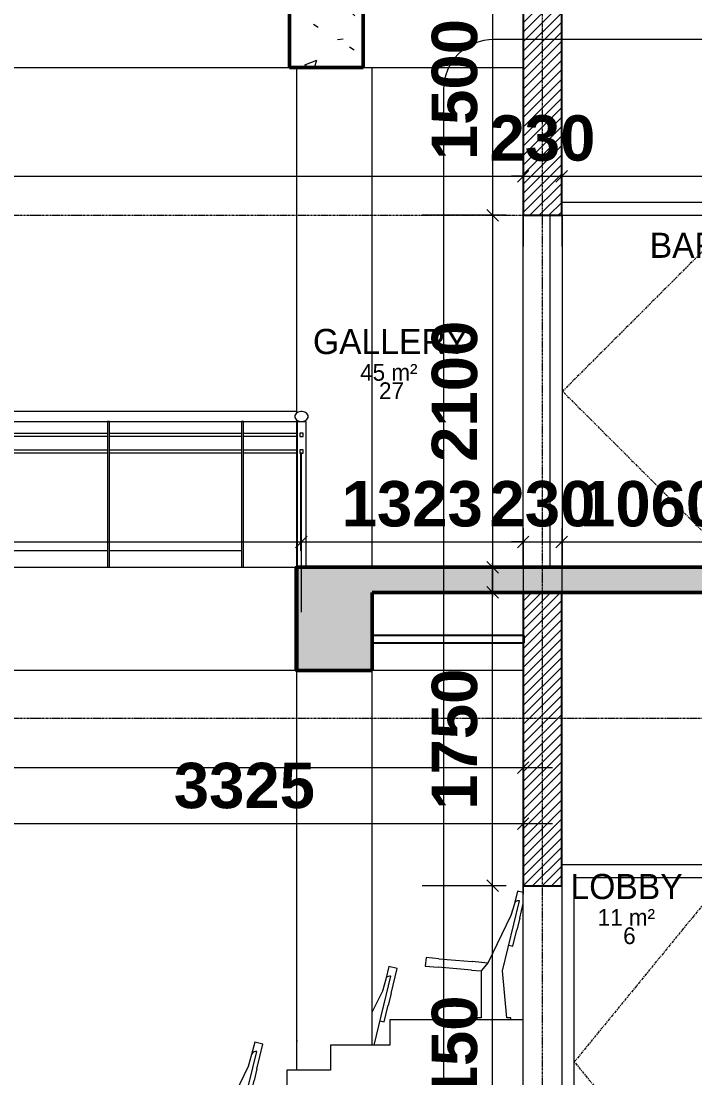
# Model space of a CAD drawing. Header units: inches. Extents: x 22 to 382261, y 22 to 371281.
# Drawn here: x 125217 to 129234, y 140467 to 146771 of the extents above; entities that cross this region are included whole.
import ezdxf

# ---------------------------------------------------------------- set-up
doc = ezdxf.new("R2010")
doc.units = ezdxf.units.IN
doc.header["$MEASUREMENT"] = 0
doc.linetypes.add('Centre', pattern=[31.75, 6.35, -4.7625, 15.875, -4.7625])
doc.linetypes.add('Grid Line 1_2_', pattern=[22.225, 12.7, -3.175, 3.175, -3.175])
for name, color, linetype, lineweight in [('A-ANNO-DIMS', 211, 'Continuous', 9), ('A-ANNO-SYMB', 150, 'Continuous', 9), ('A-AREA-IDEN', 2, 'Continuous', 9), ('A-COLS', 52, 'Continuous', 9), ('A-DETL-GENF', 92, 'Continuous', 9), ('A-DETL-THIN', 151, 'Continuous', 9), ('A-DOOR', 31, 'Continuous', 9), ('A-DOOR-FRAM', 31, 'Continuous', 9), ('A-FLOR-HRAL', 11, 'Continuous', 9), ('A-FLOR-LEVL', 51, 'Continuous', 9), ('A-WALL-PATT', 111, 'Continuous', 9), ('I-FURN', 30, 'Continuous', 9), ('I-WALL', 2, 'Continuous', 9), ('Q-CASE', 31, 'Continuous', 9), ('S-GRID', 1, 'Continuous', 9)]:
    doc.layers.add(name, color=color, linetype=linetype, lineweight=lineweight)
doc.styles.add('Arial_B_2', font='arialbd.ttf', dxfattribs={"height": 270.833333})
doc.styles.add('Century Gothic_1', font='GOTHIC.TTF', dxfattribs={"height": 1})
doc.styles.add('Gill Sans MT', font='GIL_____.TTF', dxfattribs={"height": 262.5})
doc.dimstyles.new('2_2', dxfattribs={"dimscale": 304.8, "dimtxt": 267.818092, "dimasz": 0.227865, "dimexe": 1.377953, "dimexo": 0.0625, "dimgap": 0.287073, "dimtad": 1, "dimdec": 0, "dimzin": 0, "dimdsep": 46, "dimtxsty": 'Arial_B_2', "dimblk1": 'OBLIQUE', "dimblk2": 'OBLIQUE', "dimsah": 1, "dimcen": 0.09, "dimdle": 0.574147, "dimazin": 0, "dimtfac": 1, "dimtdec": 4, "dimtix": 1, "dimtmove": 0, "dimatfit": 3, "dimfxl": 0.574147, "dimfxlon": 1, "dimtvp": 1, "dimtolj": 1, "dimtzin": 0, "dimlwd": 18, "dimlwe": 18, "dimarcsym": 2})
pattern_1 = [(45, (123150.514, 143793.9), (-28.28427, 28.28427), [])]

# ---------------------------------------------------------------- blocks, each defined once
blk = doc.blocks.new('M_Single-Flush - 1050 DOORS 2 gym _ memebers room-944587-Section C-C')
at = {"layer": 'A-DOOR', "linetype": 'Centre'}
for p, q in [((9738.2, 6450), (8688.2, 5400)), ((8688.2, 5400), (9733.2, 4355))]:
    blk.add_line(p, q, dxfattribs=at)
at = {"layer": 'A-DOOR-FRAM'}
for p, q in [((9814.2, 6526), (8683.2, 6526)), ((9814.2, 5361.8), (9814.2, 6526)), ((8612.2, 6450), (8612.2, 4350)), ((8688.2, 4350), (8688.2, 6450)), ((8688.2, 6450), (9738.2, 6450)), ((9738.2, 6450), (9738.2, 5415.2)), ((9814.2, 4350), (9814.2, 5300.7))]:
    blk.add_line(p, q, dxfattribs=at)
blk = doc.blocks.new('Railing - 800mm-V2-Section C-C')
at = {"layer": 'A-FLOR-HRAL'}
blk.add_line((-2813.9, 4450), (-2025.9, 4450), dxfattribs=at)
blk = doc.blocks.new('Railing - 50 x 12mm-V1-Section C-C')
at = {"layer": 'A-FLOR-HRAL'}
for p, q in [((-2813.9, 5220), (-2825.9, 5220)), ((-2825.9, 5220), (-2825.9, 4350)), ((-2813.9, 4350), (-2813.9, 5220))]:
    blk.add_line(p, q, dxfattribs=at)
blk = doc.blocks.new('Railing - 50 x 12mm-V5-Section C-C')
at = {"layer": 'A-FLOR-HRAL'}
for p, q in [((7107.1, 4350), (7107.1, 5220)), ((7107.1, 5220), (7157.1, 5220)), ((7157.1, 5220), (7157.1, 4350))]:
    blk.add_line(p, q, dxfattribs=at)
blk = doc.blocks.new('Railing - 800mm-V6-Section C-C')
at = {"layer": 'A-FLOR-HRAL', "lineweight": 18}
for p, q in [((7130.4, 5030), (7125.4, 5030)), ((7125.4, 5030), (7125.4, 4450)), ((7130.4, 4450), (7130.4, 5030)), ((7125.4, 4450), (7130.4, 4450))]:
    blk.add_line(p, q, dxfattribs=at)
blk = doc.blocks.new('Railing - Railing-537520-Section C-C')
at = {"layer": 'A-FLOR-HRAL'}
for p, q in [((7103.2, 5280), (-3136.8, 5280)), ((-3136.8, 5220), (7103.2, 5220)), ((5186.1, 5150), (5974.1, 5150)), ((5974.1, 5130), (5186.1, 5130)), ((5986.1, 5150), (6774.1, 5150)), ((6774.1, 5130), (5986.1, 5130)), ((6786.1, 5150), (7103.2, 5150)), ((7103.2, 5130), (6786.1, 5130)), ((5186.1, 5050), (5974.1, 5050)), ((5986.1, 5050), (6774.1, 5050)), ((6786.1, 5050), (7103.2, 5050)), ((5974.1, 5030), (5186.1, 5030)), ((6774.1, 5030), (5986.1, 5030)), ((7103.2, 5030), (6786.1, 5030))]:
    blk.add_line(p, q, dxfattribs=at)
at = {"layer": 'A-FLOR-HRAL', "lineweight": 18}
for p, q in [((7142.1, 5150), (7122.1, 5150)), ((7122.1, 5150), (7122.1, 5130)), ((7122.1, 5130), (7142.1, 5130)), ((7142.1, 5130), (7142.1, 5150)), ((7142.1, 5050), (7122.1, 5050)), ((7122.1, 5050), (7122.1, 5030)), ((7142.1, 5030), (7142.1, 5050)), ((7122.1, 5030), (7142.1, 5030))]:
    blk.add_line(p, q, dxfattribs=at)
at = {"layer": 'A-FLOR-HRAL', "lineweight": 18, "flags": 128}
for points in [[(7171.5, 5250), (7170.6, 5256.2), (7168, 5262.2), (7163.8, 5267.6), (7158.2, 5272.3), (7151.5, 5276), (7143.8, 5278.5), (7135.7, 5279.8), (7127.3, 5279.8), (7119.1, 5278.5), (7111.5, 5276), (7104.7, 5272.3), (7099.1, 5267.6), (7094.9, 5262.2), (7092.3, 5256.2), (7091.5, 5250)], [(7091.5, 5250), (7092.3, 5243.8), (7094.9, 5237.8), (7099.1, 5232.4), (7104.7, 5227.7), (7111.5, 5224), (7119.1, 5221.5), (7127.3, 5220.2), (7135.7, 5220.2), (7143.8, 5221.5), (7151.5, 5224), (7158.2, 5227.7), (7163.8, 5232.4), (7168, 5237.8), (7170.6, 5243.8), (7171.5, 5250)]]:
    blk.add_lwpolyline(points, dxfattribs=at)
for name, p in [('Railing - 50 x 12mm-V1-Section C-C', (8800, 0)), ('Railing - 50 x 12mm-V1-Section C-C', (9600, 0)), ('Railing - 50 x 12mm-V5-Section C-C', (0, 0)), ('Railing - 800mm-V6-Section C-C', (0, 0)), ('Railing - 800mm-V2-Section C-C', (8000, 0)), ('Railing - 800mm-V2-Section C-C', (8800, 0))]:
    blk.add_blockref(name, p)
blk = doc.blocks.new('Top Rail Type - Top Rail_Internal_-537676-Section C-C')
at = {"layer": 'A-FLOR-HRAL'}
for p, q in [((7103.2, 5280), (-3136.8, 5280)), ((-3136.8, 5220), (7103.2, 5220))]:
    blk.add_line(p, q, dxfattribs=at)
at = {"layer": 'A-FLOR-HRAL', "flags": 128}
for points in [[(7171.5, 5250), (7170.6, 5256.2), (7168, 5262.2), (7163.8, 5267.6), (7158.2, 5272.3), (7151.5, 5276), (7143.8, 5278.5), (7135.7, 5279.8), (7127.3, 5279.8), (7119.1, 5278.5), (7111.5, 5276), (7104.7, 5272.3), (7099.1, 5267.6), (7094.9, 5262.2), (7092.3, 5256.2), (7091.5, 5250)], [(7091.5, 5250), (7092.3, 5243.8), (7094.9, 5237.8), (7099.1, 5232.4), (7104.7, 5227.7), (7111.5, 5224), (7119.1, 5221.5), (7127.3, 5220.2), (7135.7, 5220.2), (7143.8, 5221.5), (7151.5, 5224), (7158.2, 5227.7), (7163.8, 5232.4), (7168, 5237.8), (7170.6, 5243.8), (7171.5, 5250)]]:
    blk.add_lwpolyline(points, dxfattribs=at)
blk = doc.blocks.new('Casework 17 - Casework 7-641497-Section C-C')
at = {"layer": 'Q-CASE'}
h = blk.add_hatch(dxfattribs=at)
h.set_pattern_fill('FP_3', color=256, style=0, pattern_type=2)
h.set_pattern_definition([(0, (3393.14, 4631.1), (812.8, 203.2), [33.53, -576.07, 33.53, -576.07, -3251.2]), (0, (3393.14, 4631.1), (812.8, 203.2), [-1219.2, 33.528, -1185.672, 33.528, -576.072, -1422.4]), (0, (3393.14, 4631.1), (812.8, 203.2), [-3048, 33.53, -372.87, 33.53, -982.47]), (120, (3697.94, 4732.7), (-582.376, 602.305), [33.53, -576.07, 33.53, -3827.27]), (120, (3697.94, 4732.7), (-582.376, 602.305), [-643.13, -576.07, 33.53, -1185.67, -2032]), (120, (3697.94, 4732.7), (-582.376, 602.305), [-2438.4, 33.53, -576.07, 33.53, -1388.87]), (120, (3697.94, 4732.7), (-582.376, 602.305), [-3081.53, -372.87, 33.53, -982.47]), (240, (3799.54, 5139.1), (-230.424, -805.505), [33.53, -576.07, 33.53, -3827.27]), (240, (3799.54, 5139.1), (-230.424, -805.505), [-643.13, -576.07, 33.53, -1185.67, -2032]), (240, (3799.54, 5139.1), (-230.424, -805.505), [-2438.4, 33.53, -576.07, 33.53, -1388.87]), (240, (3799.54, 5139.1), (-230.424, -805.505), [-3081.53, -372.87, 33.53, -982.47])])
h.paths.add_polyline_path([(7103.2, 3734.5), (7103.2, 4200), (7092.7, 4200), (7092.7, 3734.5)])
at = {"layer": 'Q-CASE', "lineweight": 25}
for p, q in [((7103.2, 4200), (7092.7, 4200)), ((7092.7, 4200), (7092.7, 3734.5)), ((7092.7, 3734.5), (7103.2, 3734.5))]:
    blk.add_line(p, q, dxfattribs=at)
at = {"layer": 'Q-CASE'}
blk.add_line((8453.2, 3734.5), (7553.2, 3734.5), dxfattribs=at)
blk = doc.blocks.new('Casework 10 - Casework 10-654344-Section C-C')
at = {"layer": 'Q-CASE'}
for p, q in [((8453.2, 1650), (7658.2, 1650)), ((7658.2, 1650), (7658.2, 1500)), ((7658.2, 1500), (7304.2, 1500)), ((7304.2, 1500), (7304.2, 1350)), ((7304.2, 1350), (7044.2, 1350)), ((7044.2, 1350), (7044.2, 1200))]:
    blk.add_line(p, q, dxfattribs=at)
blk = doc.blocks.new('Chair - Auditorium_0001 - Copy - Chair - Auditorium_0001 - Copy-940343-Section C-C')
at = {"layer": 'I-FURN'}
for p, q in [((6852.1, 1517.9), (6834.1, 1443.9)), ((6901.5, 1505.9), (6852.1, 1517.9)), ((6764.6, 1050), (6864.3, 1461.2)), ((6864.3, 1461.2), (6858, 1461.2)), ((6865.5, 1357.9), (6901.5, 1505.9)), ((6833.6, 1442.8), (6813.5, 1372.3)), ((6813.5, 1372.3), (6678.3, 1092.9)), ((6865.5, 1357.9), (6848.6, 1288.2)), ((6824.6, 1189.5), (6848.6, 1288.2)), ((6799.9, 1195.5), (6824.6, 1189.5)), ((6307.1, 1121.8), (6302.6, 1071.2)), ((6383, 1115.2), (6307.1, 1121.8)), ((6383, 1115.2), (6582.4, 1097.8)), ((6676.3, 1089.5), (6582.4, 1097.8)), ((6678.3, 1092.9), (6642.3, 1050)), ((6302.6, 1071.2), (6378.5, 1064.6)), ((6545.4, 1050), (6378.5, 1064.6))]:
    blk.add_line(p, q, dxfattribs=at)
blk.add_arc((6858, 1435.8), 25.4, 90, 164.0546, dxfattribs=at)
blk = doc.blocks.new('Chair - Auditorium_0001 - Copy - Chair - Auditorium_0001 - Copy-V9-Section C-C')
at = {"layer": 'I-FURN'}
for p, q in [((7652.1, 1967.9), (7634.1, 1893.9)), ((7701.5, 1955.9), (7652.1, 1967.9)), ((7665.5, 1807.9), (7701.5, 1955.9)), ((7564.6, 1500), (7664.3, 1911.2)), ((7633.6, 1892.8), (7613.5, 1822.3)), ((7664.3, 1911.2), (7658, 1911.2)), ((7613.5, 1822.3), (7553.2, 1697.7)), ((7665.5, 1807.9), (7648.6, 1738.2)), ((7624.6, 1639.5), (7648.6, 1738.2)), ((7599.9, 1645.5), (7624.6, 1639.5)), ((7103.2, 1527.6), (7102.6, 1521.2))]:
    blk.add_line(p, q, dxfattribs=at)
blk.add_arc((7658, 1885.8), 25.4, 90, 164.0546, dxfattribs=at)
blk = doc.blocks.new('Chair - Auditorium_0001 - Copy - Chair - Auditorium_0001 - Copy-V10-Section C-C')
at = {"layer": 'I-FURN'}
for p, q in [((8419.1, 2417.9), (8401.1, 2343.9)), ((8453.2, 2409.7), (8419.1, 2417.9)), ((8329.7, 1942.1), (8431.3, 2361.2)), ((8400.6, 2342.8), (8380.5, 2272.3)), ((8431.3, 2361.2), (8425, 2361.2)), ((8432.5, 2257.9), (8453.4, 2343.7)), ((8380.5, 2272.3), (8245.3, 1992.9)), ((8432.5, 2257.9), (8415.6, 2188.2)), ((8391.6, 2089.5), (8415.6, 2188.2)), ((8366.9, 2095.5), (8391.6, 2089.5)), ((7874, 2021.8), (7869.6, 1971.2)), ((7950, 2015.2), (7874, 2021.8)), ((7869.6, 1971.2), (7945.5, 1964.6)), ((8145, 1947.1), (7945.5, 1964.6)), ((7950, 2015.2), (8149.4, 1997.8)), ((8243.3, 1989.5), (8149.4, 1997.8)), ((8245.3, 1992.9), (8202.7, 1942.1)), ((8145, 1947.1), (8203.2, 1942.1)), ((8202.7, 1942.1), (8202.7, 1662.7)), ((8355.1, 1662.7), (8329.7, 1942.1)), ((8202.7, 1662.7), (8177.3, 1662.7)), ((8177.3, 1662.7), (8177.3, 1650)), ((8380.5, 1662.7), (8355.1, 1662.7)), ((8380.5, 1650), (8380.5, 1662.7))]:
    blk.add_line(p, q, dxfattribs=at)
blk.add_arc((8425, 2335.8), 25.4, 90, 164.0546, dxfattribs=at)
blk = doc.blocks.new('Casework 14 - Casework 14-663155-Section C-C')
at = {"layer": 'Q-CASE', "lineweight": 25}
for p, q in [((7102.7, 3943.6), (7102.7, 3900)), ((8458.2, 3943.6), (7553.2, 3943.6)), ((8458.2, 3900), (8458.2, 3943.6)), ((7553.2, 3900), (8458.2, 3900))]:
    blk.add_line(p, q, dxfattribs=at)
blk = doc.blocks.new('Casework 20 - Casework 20-674433-Section C-C')
at = {"layer": 'Q-CASE'}
for p, q in [((5103.7, 4350), (7092.7, 4350)), ((7092.7, 3734.5), (5103.7, 3734.5))]:
    blk.add_line(p, q, dxfattribs=at)
at = {"layer": 'Q-CASE', "lineweight": 25}
for p, q in [((7103.2, 4350), (7092.7, 4350)), ((7092.7, 4350), (7092.7, 3734.5)), ((7092.7, 3734.5), (7103.2, 3734.5))]:
    blk.add_line(p, q, dxfattribs=at)
blk = doc.blocks.new('Casework 21 - Casework 7-674706-Section C-C')
at = {"layer": 'Q-CASE'}
h = blk.add_hatch(dxfattribs=at)
h.set_pattern_fill('FP_2', color=256, style=0, pattern_type=2)
h.set_pattern_definition([(50, (3393.14, 4631.1), (728.737, -63.756), [76.2, -838.2]), (355, (3393.14, 4631.1), (-140.97, 764.23), [60.96, -670.56]), (100.451, (3453.9, 4625.8), (587.77, 700.47), [64.76, -712.36]), (46.184, (3393.1, 4834.3), (1084.32, -168.17), [114.3, -1257.3]), (96.636, (3483.5, 4820.3), (949.6, 989.7), [97.14, -1068.54]), (351.184, (3393.1, 4834.3), (949.62, 989.7), [91.44, -1005.84]), (21, (3494.74, 4783.5), (606.46, -409.06), [76.2, -838.2]), (326, (3494.74, 4783.5), (247.21, 736.75), [60.96, -670.56]), (71.451, (3545.3, 4749.4), (853.67, 327.69), [64.76, -712.36]), (37.5, (3393.14, 4631.1), (12.355, 338.22), [33.528, -628.904, 33.528, -647.192, -673.1]), (37.5, (3393.14, 4631.1), (12.355, 338.22), [-1343.15, 33.53, -639.57]), (7.5, (3393.14, 4631.1), (267.28, 400.722), [33.528, -354.584, 33.528, -613.664, -256.54]), (7.5, (3393.14, 4631.1), (267.28, 400.722), [-1035.304, 33.53, -223.01]), (327.5, (3166.57, 4631.1), (542.363, -22.915), [33.528, -220.472, 33.528, -758.952, -1051.56]), (327.5, (3166.57, 4631.1), (542.363, -22.915), [-1046.48, 33.53, -1018.03]), (317.5, (3064.97, 4631.1), (592.517, 101.707), [33.53, -296.67, 33.53, -492.76, -746.76]), (317.5, (3064.97, 4631.1), (592.517, 101.707), [-856.49, 33.53, -713.23])])
h.paths.add_polyline_path([(7060.7, 7332.4), (7498.2, 7332.4), (7498.2, 7941.7), (7060.7, 7941.7), (7060.7, 7780.9)])
at = {"layer": 'Q-CASE', "lineweight": 50}
for p, q in [((7498.2, 7941.7), (7060.7, 7941.7)), ((7060.7, 7941.7), (7060.7, 7332.4)), ((7498.2, 7332.4), (7498.2, 7941.7)), ((7060.7, 7332.4), (7498.2, 7332.4))]:
    blk.add_line(p, q, dxfattribs=at)
blk = doc.blocks.new('M_Single-Flush - 900 by 2101 DO3 LOBBY-944279-Section C-C')
at = {"layer": 'A-DOOR', "linetype": 'Centre'}
for p, q in [((9658.2, 2500), (8758.2, 1400)), ((8758.2, 1400), (9658.2, 300))]:
    blk.add_line(p, q, dxfattribs=at)
at = {"layer": 'A-DOOR-FRAM'}
for p, q in [((9708.2, 2576), (8683.2, 2576)), ((8758.2, 300), (8758.2, 2500)), ((8758.2, 2500), (9658.2, 2500)), ((9658.2, 2500), (9658.2, 300))]:
    blk.add_line(p, q, dxfattribs=at)
blk = doc.blocks.new('_Oblique')
at = {"color": 0, "linetype": 'ByBlock', "lineweight": -2}
blk.add_line((-0.5, -0.5), (0.5, 0.5), dxfattribs=at)
blk = doc.blocks.new('*D5172')
at = {"layer": 'A-ANNO-DIMS', "color": 0, "lineweight": 18, "transparency": 16777216}
for p, q in [((115165.6, 145926.9), (115165.6, 145425.9)), ((128210.6, 145926.9), (128210.6, 145425.9)), ((114990.6, 145845.9), (128385.6, 145845.9))]:
    blk.add_line(p, q, dxfattribs=at)
at = {"layer": 'Defpoints', "color": 0, "transparency": 16777216}
for p in [(115165.6, 145945.9), (128210.6, 145945.9), (128210.6, 145845.9)]:
    blk.add_point(p, dxfattribs=at)
at = {"layer": 'A-ANNO-DIMS', "color": 0, "lineweight": 18, "transparency": 16777216, "xscale": 69.45312499999999, "yscale": 69.45312499999999, "zscale": 69.45312499999999, "rotation": 180}
blk.add_blockref('_Oblique', (115165.6, 145845.9), dxfattribs=at)
at = {"layer": 'A-ANNO-DIMS', "color": 0, "lineweight": 18, "transparency": 16777216, "xscale": 69.45312499999999, "yscale": 69.45312499999999, "zscale": 69.45312499999999}
blk.add_blockref('_Oblique', (128210.6, 145845.9), dxfattribs=at)
at = {"layer": 'A-ANNO-DIMS', "color": 0, "lineweight": 18, "transparency": 16777216, "insert": (121688.1, 146071.7), "char_height": 270.83, "width": 699.606, "attachment_point": 5, "style": 'Arial_B_2'}
blk.add_mtext('\\A1;13045', dxfattribs=at)
blk = doc.blocks.new('*D5173')
at = {"layer": 'A-ANNO-DIMS', "color": 0, "lineweight": 18, "transparency": 16777216}
for p, q in [((128210.6, 145926.9), (128210.6, 145425.9)), ((128440.6, 145926.9), (128440.6, 145425.9)), ((128210.6, 145845.9), (128141.1, 145845.9)), ((128210.6, 145845.9), (128440.6, 145845.9)), ((128440.6, 145845.9), (128510, 145845.9))]:
    blk.add_line(p, q, dxfattribs=at)
at = {"layer": 'Defpoints', "color": 0, "transparency": 16777216}
for p in [(128210.6, 145945.9), (128440.6, 145945.9), (128440.6, 145845.9)]:
    blk.add_point(p, dxfattribs=at)
at = {"layer": 'A-ANNO-DIMS', "color": 0, "lineweight": 18, "transparency": 16777216, "xscale": 69.45312499999999, "yscale": 69.45312499999999, "zscale": 69.45312499999999}
blk.add_blockref('_Oblique', (128210.6, 145845.9), dxfattribs=at)
at = {"layer": 'A-ANNO-DIMS', "color": 0, "lineweight": 18, "transparency": 16777216, "xscale": 69.45312499999999, "yscale": 69.45312499999999, "zscale": 69.45312499999999, "rotation": 180}
blk.add_blockref('_Oblique', (128440.6, 145845.9), dxfattribs=at)
at = {"layer": 'A-ANNO-DIMS', "color": 0, "lineweight": 18, "transparency": 16777216, "insert": (128325.6, 146071.7), "char_height": 270.83, "width": 419.764, "attachment_point": 5, "style": 'Arial_B_2'}
blk.add_mtext('\\A1;230', dxfattribs=at)
blk = doc.blocks.new('*D5174')
at = {"layer": 'A-ANNO-DIMS', "color": 0, "lineweight": 18, "transparency": 16777216}
for p, q in [((128440.6, 145926.9), (128440.6, 145425.9)), ((131765.6, 145926.9), (131765.6, 145425.9)), ((128265.6, 145845.9), (131940.6, 145845.9))]:
    blk.add_line(p, q, dxfattribs=at)
at = {"layer": 'Defpoints', "color": 0, "transparency": 16777216}
for p in [(128440.6, 145945.9), (131765.6, 145945.9), (131765.6, 145845.9)]:
    blk.add_point(p, dxfattribs=at)
at = {"layer": 'A-ANNO-DIMS', "color": 0, "lineweight": 18, "transparency": 16777216, "xscale": 69.45312499999999, "yscale": 69.45312499999999, "zscale": 69.45312499999999, "rotation": 180}
blk.add_blockref('_Oblique', (128440.6, 145845.9), dxfattribs=at)
at = {"layer": 'A-ANNO-DIMS', "color": 0, "lineweight": 18, "transparency": 16777216, "xscale": 69.45312499999999, "yscale": 69.45312499999999, "zscale": 69.45312499999999}
blk.add_blockref('_Oblique', (131765.6, 145845.9), dxfattribs=at)
at = {"layer": 'A-ANNO-DIMS', "color": 0, "lineweight": 18, "transparency": 16777216, "insert": (130103.1, 146071.7), "char_height": 270.83, "width": 559.685, "attachment_point": 5, "style": 'Arial_B_2'}
blk.add_mtext('\\A1;3325', dxfattribs=at)
blk = doc.blocks.new('*D5177')
at = {"layer": 'A-ANNO-DIMS', "color": 0, "lineweight": 18, "transparency": 16777216}
for p, q in [((115165.6, 142398.9), (115165.6, 141897.9)), ((128210.6, 142398.9), (128210.6, 141897.9)), ((114990.6, 142317.9), (128385.6, 142317.9))]:
    blk.add_line(p, q, dxfattribs=at)
at = {"layer": 'Defpoints', "color": 0, "transparency": 16777216}
for p in [(115165.6, 142417.9), (128210.6, 142417.9), (128210.6, 142317.9)]:
    blk.add_point(p, dxfattribs=at)
at = {"layer": 'A-ANNO-DIMS', "color": 0, "lineweight": 18, "transparency": 16777216, "xscale": 69.45312499999999, "yscale": 69.45312499999999, "zscale": 69.45312499999999, "rotation": 180}
blk.add_blockref('_Oblique', (115165.6, 142317.9), dxfattribs=at)
at = {"layer": 'A-ANNO-DIMS', "color": 0, "lineweight": 18, "transparency": 16777216, "xscale": 69.45312499999999, "yscale": 69.45312499999999, "zscale": 69.45312499999999}
blk.add_blockref('_Oblique', (128210.6, 142317.9), dxfattribs=at)
at = {"layer": 'A-ANNO-DIMS', "color": 0, "lineweight": 18, "transparency": 16777216, "insert": (121688.1, 142543.7), "char_height": 270.83, "width": 699.606, "attachment_point": 5, "style": 'Arial_B_2'}
blk.add_mtext('\\A1;13045', dxfattribs=at)
blk = doc.blocks.new('*D5187')
at = {"layer": 'A-ANNO-DIMS', "color": 0, "lineweight": 18, "transparency": 16777216}
for p, q in [((128028.5, 139287.8), (128028.5, 141787.8)), ((128109.5, 141612.8), (127608.5, 141612.8)), ((127947.6, 139462.8), (128448.5, 139462.8))]:
    blk.add_line(p, q, dxfattribs=at)
at = {"layer": 'Defpoints', "color": 0, "transparency": 16777216}
for p in [(128028.5, 141612.8), (128128.5, 141612.8), (127928.5, 139462.8)]:
    blk.add_point(p, dxfattribs=at)
at = {"layer": 'A-ANNO-DIMS', "color": 0, "lineweight": 18, "transparency": 16777216, "xscale": 69.45312499999999, "yscale": 69.45312499999999, "zscale": 69.45312499999999}
for p, rotation in [((128028.5, 141612.8), 90), ((128028.5, 139462.8), 270)]:
    blk.add_blockref('_Oblique', p, dxfattribs=dict(at, rotation=rotation))
at = {"layer": 'A-ANNO-DIMS', "color": 0, "lineweight": 18, "transparency": 16777216, "insert": (127802.7, 140537.8), "char_height": 270.83, "width": 559.685, "attachment_point": 5, "rotation": 90, "style": 'Arial_B_2'}
blk.add_mtext('\\A1;2150', dxfattribs=at)
blk = doc.blocks.new('*D5188')
at = {"layer": 'A-ANNO-DIMS', "color": 0, "lineweight": 18, "transparency": 16777216}
for p, q in [((128028.5, 141437.8), (128028.5, 143537.8)), ((127947.6, 143362.8), (128448.5, 143362.8)), ((128109.5, 141612.8), (127608.5, 141612.8))]:
    blk.add_line(p, q, dxfattribs=at)
at = {"layer": 'Defpoints', "color": 0, "transparency": 16777216}
for p in [(127928.5, 143362.8), (128028.5, 143362.8), (128128.5, 141612.8)]:
    blk.add_point(p, dxfattribs=at)
at = {"layer": 'A-ANNO-DIMS', "color": 0, "lineweight": 18, "transparency": 16777216, "xscale": 69.45312499999999, "yscale": 69.45312499999999, "zscale": 69.45312499999999}
for p, rotation in [((128028.5, 143362.8), 90), ((128028.5, 141612.8), 270)]:
    blk.add_blockref('_Oblique', p, dxfattribs=dict(at, rotation=rotation))
at = {"layer": 'A-ANNO-DIMS', "color": 0, "lineweight": 18, "transparency": 16777216, "insert": (127802.7, 142487.8), "char_height": 270.83, "width": 559.685, "attachment_point": 5, "rotation": 90, "style": 'Arial_B_2'}
blk.add_mtext('\\A1;1750', dxfattribs=at)
blk = doc.blocks.new('*D5191')
at = {"layer": 'A-ANNO-DIMS', "color": 0, "lineweight": 18, "transparency": 16777216}
for p, q in [((124885.6, 142064.6), (124885.6, 141563.7)), ((128210.6, 142064.6), (128210.6, 141563.7)), ((124710.6, 141983.7), (128385.6, 141983.7))]:
    blk.add_line(p, q, dxfattribs=at)
at = {"layer": 'Defpoints', "color": 0, "transparency": 16777216}
for p in [(124885.6, 142083.7), (128210.6, 142083.7), (128210.6, 141983.7)]:
    blk.add_point(p, dxfattribs=at)
at = {"layer": 'A-ANNO-DIMS', "color": 0, "lineweight": 18, "transparency": 16777216, "xscale": 69.45312499999999, "yscale": 69.45312499999999, "zscale": 69.45312499999999, "rotation": 180}
blk.add_blockref('_Oblique', (124885.6, 141983.7), dxfattribs=at)
at = {"layer": 'A-ANNO-DIMS', "color": 0, "lineweight": 18, "transparency": 16777216, "xscale": 69.45312499999999, "yscale": 69.45312499999999, "zscale": 69.45312499999999}
blk.add_blockref('_Oblique', (128210.6, 141983.7), dxfattribs=at)
at = {"layer": 'A-ANNO-DIMS', "color": 0, "lineweight": 18, "transparency": 16777216, "insert": (126548.1, 142209.5), "char_height": 270.83, "width": 559.685, "attachment_point": 5, "style": 'Arial_B_2'}
blk.add_mtext('\\A1;3325', dxfattribs=at)
blk = doc.blocks.new('*D5193')
at = {"layer": 'A-ANNO-DIMS', "color": 0, "lineweight": 18, "transparency": 16777216}
for p, q in [((116587.3, 143745.3), (116587.3, 143244.4)), ((126887.7, 143745.3), (126887.7, 143244.4)), ((116412.3, 143664.4), (127062.7, 143664.4))]:
    blk.add_line(p, q, dxfattribs=at)
at = {"layer": 'Defpoints', "color": 0, "transparency": 16777216}
for p in [(116587.3, 143764.4), (126887.7, 143764.4), (126887.7, 143664.4)]:
    blk.add_point(p, dxfattribs=at)
at = {"layer": 'A-ANNO-DIMS', "color": 0, "lineweight": 18, "transparency": 16777216, "xscale": 69.45312499999999, "yscale": 69.45312499999999, "zscale": 69.45312499999999, "rotation": 180}
blk.add_blockref('_Oblique', (116587.3, 143664.4), dxfattribs=at)
at = {"layer": 'A-ANNO-DIMS', "color": 0, "lineweight": 18, "transparency": 16777216, "xscale": 69.45312499999999, "yscale": 69.45312499999999, "zscale": 69.45312499999999}
blk.add_blockref('_Oblique', (126887.7, 143664.4), dxfattribs=at)
at = {"layer": 'A-ANNO-DIMS', "color": 0, "lineweight": 18, "transparency": 16777216, "insert": (121737.5, 143890.1), "char_height": 270.83, "width": 699.606, "attachment_point": 5, "style": 'Arial_B_2'}
blk.add_mtext('\\A1;10300', dxfattribs=at)
blk = doc.blocks.new('*D5194')
at = {"layer": 'A-ANNO-DIMS', "color": 0, "lineweight": 18, "transparency": 16777216}
for p, q in [((126887.7, 143745.3), (126887.7, 143244.4)), ((128210.6, 143745.3), (128210.6, 143244.4)), ((126712.7, 143664.4), (128385.6, 143664.4))]:
    blk.add_line(p, q, dxfattribs=at)
at = {"layer": 'Defpoints', "color": 0, "transparency": 16777216}
for p in [(126887.7, 143764.4), (128210.6, 143764.4), (128210.6, 143664.4)]:
    blk.add_point(p, dxfattribs=at)
at = {"layer": 'A-ANNO-DIMS', "color": 0, "lineweight": 18, "transparency": 16777216, "xscale": 69.45312499999999, "yscale": 69.45312499999999, "zscale": 69.45312499999999, "rotation": 180}
blk.add_blockref('_Oblique', (126887.7, 143664.4), dxfattribs=at)
at = {"layer": 'A-ANNO-DIMS', "color": 0, "lineweight": 18, "transparency": 16777216, "xscale": 69.45312499999999, "yscale": 69.45312499999999, "zscale": 69.45312499999999}
blk.add_blockref('_Oblique', (128210.6, 143664.4), dxfattribs=at)
at = {"layer": 'A-ANNO-DIMS', "color": 0, "lineweight": 18, "transparency": 16777216, "insert": (127549.1, 143890.1), "char_height": 270.83, "width": 559.685, "attachment_point": 5, "style": 'Arial_B_2'}
blk.add_mtext('\\A1;1323', dxfattribs=at)
blk = doc.blocks.new('*D5195')
at = {"layer": 'A-ANNO-DIMS', "color": 0, "lineweight": 18, "transparency": 16777216}
for p, q in [((128210.6, 143745.3), (128210.6, 143244.4)), ((128440.6, 143745.3), (128440.6, 143244.4)), ((128210.6, 143664.4), (128141.1, 143664.4)), ((128210.6, 143664.4), (128440.6, 143664.4)), ((128440.6, 143664.4), (128510, 143664.4))]:
    blk.add_line(p, q, dxfattribs=at)
at = {"layer": 'Defpoints', "color": 0, "transparency": 16777216}
for p in [(128210.6, 143764.4), (128440.6, 143764.4), (128440.6, 143664.4)]:
    blk.add_point(p, dxfattribs=at)
at = {"layer": 'A-ANNO-DIMS', "color": 0, "lineweight": 18, "transparency": 16777216, "xscale": 69.45312499999999, "yscale": 69.45312499999999, "zscale": 69.45312499999999}
blk.add_blockref('_Oblique', (128210.6, 143664.4), dxfattribs=at)
at = {"layer": 'A-ANNO-DIMS', "color": 0, "lineweight": 18, "transparency": 16777216, "xscale": 69.45312499999999, "yscale": 69.45312499999999, "zscale": 69.45312499999999, "rotation": 180}
blk.add_blockref('_Oblique', (128440.6, 143664.4), dxfattribs=at)
at = {"layer": 'A-ANNO-DIMS', "color": 0, "lineweight": 18, "transparency": 16777216, "insert": (128325.6, 143890.1), "char_height": 270.83, "width": 419.764, "attachment_point": 5, "style": 'Arial_B_2'}
blk.add_mtext('\\A1;230', dxfattribs=at)
blk = doc.blocks.new('*D5196')
at = {"layer": 'A-ANNO-DIMS', "color": 0, "lineweight": 18, "transparency": 16777216}
for p, q in [((128028.5, 147287.8), (128028.5, 145437.8)), ((128109.5, 147112.8), (127608.5, 147112.8)), ((128109.5, 145612.8), (127608.5, 145612.8))]:
    blk.add_line(p, q, dxfattribs=at)
at = {"layer": 'Defpoints', "color": 0, "transparency": 16777216}
for p in [(128128.5, 147112.8), (128028.5, 145612.8), (128128.5, 145612.8)]:
    blk.add_point(p, dxfattribs=at)
at = {"layer": 'A-ANNO-DIMS', "color": 0, "lineweight": 18, "transparency": 16777216, "xscale": 69.45312499999999, "yscale": 69.45312499999999, "zscale": 69.45312499999999}
for p, rotation in [((128028.5, 147112.8), 90), ((128028.5, 145612.8), 270)]:
    blk.add_blockref('_Oblique', p, dxfattribs=dict(at, rotation=rotation))
at = {"layer": 'A-ANNO-DIMS', "color": 0, "lineweight": 18, "transparency": 16777216, "insert": (127802.7, 146362.8), "char_height": 270.83, "width": 559.685, "attachment_point": 5, "rotation": 90, "style": 'Arial_B_2'}
blk.add_mtext('\\A1;1500', dxfattribs=at)
blk = doc.blocks.new('*D5197')
at = {"layer": 'A-ANNO-DIMS', "color": 0, "lineweight": 18, "transparency": 16777216}
for p, q in [((128028.5, 145787.8), (128028.5, 143337.8)), ((128109.5, 145612.8), (127608.5, 145612.8)), ((128109.5, 143512.8), (127608.5, 143512.8))]:
    blk.add_line(p, q, dxfattribs=at)
at = {"layer": 'Defpoints', "color": 0, "transparency": 16777216}
for p in [(128128.5, 145612.8), (128028.5, 143512.8), (128128.5, 143512.8)]:
    blk.add_point(p, dxfattribs=at)
at = {"layer": 'A-ANNO-DIMS', "color": 0, "lineweight": 18, "transparency": 16777216, "xscale": 69.45312499999999, "yscale": 69.45312499999999, "zscale": 69.45312499999999}
for p, rotation in [((128028.5, 145612.8), 90), ((128028.5, 143512.8), 270)]:
    blk.add_blockref('_Oblique', p, dxfattribs=dict(at, rotation=rotation))
at = {"layer": 'A-ANNO-DIMS', "color": 0, "lineweight": 18, "transparency": 16777216, "insert": (127802.7, 144562.8), "char_height": 270.83, "width": 559.685, "attachment_point": 5, "rotation": 90, "style": 'Arial_B_2'}
blk.add_mtext('\\A1;2100', dxfattribs=at)
blk = doc.blocks.new('*D5201')
at = {"layer": 'A-ANNO-DIMS', "color": 0, "lineweight": 18, "transparency": 16777216}
for p, q in [((128440.6, 143745.3), (128440.6, 143244.4)), ((129500.6, 143745.3), (129500.6, 143244.4)), ((128265.6, 143664.4), (129675.6, 143664.4))]:
    blk.add_line(p, q, dxfattribs=at)
at = {"layer": 'Defpoints', "color": 0, "transparency": 16777216}
for p in [(128440.6, 143764.4), (129500.6, 143764.4), (129500.6, 143664.4)]:
    blk.add_point(p, dxfattribs=at)
at = {"layer": 'A-ANNO-DIMS', "color": 0, "lineweight": 18, "transparency": 16777216, "xscale": 69.45312499999999, "yscale": 69.45312499999999, "zscale": 69.45312499999999, "rotation": 180}
blk.add_blockref('_Oblique', (128440.6, 143664.4), dxfattribs=at)
at = {"layer": 'A-ANNO-DIMS', "color": 0, "lineweight": 18, "transparency": 16777216, "xscale": 69.45312499999999, "yscale": 69.45312499999999, "zscale": 69.45312499999999}
blk.add_blockref('_Oblique', (129500.6, 143664.4), dxfattribs=at)
at = {"layer": 'A-ANNO-DIMS', "color": 0, "lineweight": 18, "transparency": 16777216, "insert": (128970.6, 143890.1), "char_height": 270.83, "width": 559.685, "attachment_point": 5, "style": 'Arial_B_2'}
blk.add_mtext('\\A1;1060', dxfattribs=at)

msp = doc.modelspace()

# ---------------------------------------------------------------- hatches: boundary and pattern name
at = {"layer": 'A-DETL-GENF'}
h = msp.add_hatch(dxfattribs=at)
h.set_pattern_fill('FP_5', style=0, pattern_type=2)
h.set_pattern_definition([(50, (123150.51, 143793.9), (182.1847, -15.939), [19.05, -209.55]), (355, (123150.51, 143793.9), (-35.2424, 191.0566), [15.24, -167.64]), (100.451, (123165.7, 143792.57), (146.9425, 175.1167), [16.19, -178.09]), (46.184, (123150.51, 143844.7), (271.079, -42.0433), [28.575, -314.325]), (96.636, (123173.1, 143841.2), (237.4025, 247.427), [24.285, -267.135]), (351.184, (123150.51, 143844.7), (237.405, 247.425), [22.86, -251.46]), (21, (123175.91, 143832), (151.6149, -102.2655), [19.05, -209.55]), (326, (123175.91, 143832), (61.8024, 184.1877), [15.24, -167.64]), (71.451, (123188.55, 143823.48), (213.417, 81.9214), [16.19, -178.09]), (37.5, (123150.514, 143793.9), (3.08832, 84.55508), [8.382, -157.226, 8.382, -161.798, -168.275]), (37.5, (123150.514, 143793.9), (3.08832, 84.55508), [-335.788, 8.382, -159.893]), (7.5, (123150.51, 143793.9), (66.8194, 100.18075), [8.382, -88.646, 8.382, -153.416, -64.135]), (7.5, (123150.51, 143793.9), (66.8194, 100.18075), [-258.826, 8.382, -55.753]), (327.5, (123093.87, 143793.9), (135.5905, -5.7289), [8.382, -55.118, 8.382, -189.738, -262.89]), (327.5, (123093.87, 143793.9), (135.5905, -5.7289), [-261.62, 8.382, -254.508]), (317.5, (123068.47, 143793.9), (148.1289, 25.4268), [8.382, -74.168, 8.382, -123.19, -186.69]), (317.5, (123068.47, 143793.9), (148.1289, 25.4268), [-214.122, 8.382, -178.308])])
h.paths.add_polyline_path([(114935.6, 139312.8), (131995.6, 139312.8), (131995.6, 139462.8), (114935.6, 139462.8), (114935.6, 139313.5)])
h.paths.add_polyline_path([(127294, 142897.4), (127310.6, 142897.4), (127310.6, 143362.8), (129490.6, 143362.8), (129490.6, 143512.8), (126860.6, 143512.8), (126860.6, 142897.4), (127128.3, 142897.4)])
h.paths.add_polyline_path([(116355.2, 142897.4), (116610.6, 142897.4), (116610.6, 143512.8), (114935.6, 143512.8), (114935.6, 143362.8), (116160.6, 143362.8), (116160.6, 142897.4), (116189.5, 142897.4)])
at = {"layer": 'A-WALL-PATT'}
h = msp.add_hatch(dxfattribs=at)
h.set_pattern_fill('FP_1', color=256, style=0, pattern_type=2)
h.set_pattern_definition(pattern_1)
h.paths.add_polyline_path([(128210.6, 145612.8), (128440.6, 145612.8), (128440.6, 147112.8), (128210.6, 147112.8), (128210.6, 146943.7)])
h = msp.add_hatch(dxfattribs=at)
h.set_pattern_fill('FP_1', color=256, style=0, pattern_type=2)
h.set_pattern_definition(pattern_1)
h.paths.add_polyline_path([(128288.5, 141612.8), (128440.6, 141612.8), (128440.6, 143362.8), (128210.6, 143362.8), (128210.6, 141612.8)])

# ---------------------------------------------------------------- linework, layer by layer
at = {"layer": 'A-ANNO-SYMB'}
for p, q in [((132856.7, 146661.6), (128035.6, 146661.6)), ((127735.6, 146361.6), (127735.6, 137331.6))]:
    msp.add_line(p, q, dxfattribs=at)
msp.add_arc((128035.6, 146361.6), 300, 90, 180, dxfattribs=at)
at = {"layer": 'A-COLS'}
for p, q in [((126860.6, 144433.8), (126860.6, 146495.2)), ((127310.6, 143512.8), (127310.6, 146495.2)), ((126860.6, 143512.8), (126860.6, 144391.8)), ((126860.6, 140512.8), (126860.6, 142897.4)), ((127310.6, 140662.8), (127310.6, 142897.4))]:
    msp.add_line(p, q, dxfattribs=at)
at = {"layer": 'A-DETL-THIN', "lineweight": 50}
for p, q in [((126860.6, 143512.8), (126860.6, 142897.4)), ((129490.6, 143512.8), (126860.6, 143512.8)), ((127310.6, 142897.4), (127310.6, 143362.8)), ((127310.6, 143362.8), (129490.6, 143362.8)), ((126860.6, 142897.4), (127310.6, 142897.4))]:
    msp.add_line(p, q, dxfattribs=at)
at = {"layer": 'A-FLOR-LEVL', "linetype": 'Grid Line 1_2_'}
for p, q in [((109984.2, 145612.8), (136316.8, 145612.8)), ((109984.2, 143512.8), (136316.8, 143512.8)), ((109984.2, 142612.8), (136316.8, 142612.8))]:
    msp.add_line(p, q, dxfattribs=at)
at = {"layer": 'I-WALL', "lineweight": 25}
for p, q in [((128210.6, 147112.8), (128210.6, 145612.8)), ((128440.6, 145612.8), (128440.6, 147112.8)), ((128210.6, 145612.8), (128440.6, 145612.8)), ((128210.6, 143362.8), (128210.6, 141612.8)), ((128440.6, 141612.8), (128440.6, 143362.8)), ((128210.6, 141612.8), (128440.6, 141612.8))]:
    msp.add_line(p, q, dxfattribs=at)
at = {"layer": 'I-WALL'}
for p, q in [((121903.1, 146495.2), (126818.1, 146495.2)), ((127255.6, 146495.2), (128210.6, 146495.2)), ((128210.6, 143512.8), (128210.6, 145612.8)), ((128210.6, 139462.8), (128210.6, 141612.8)), ((128440.6, 141612.8), (128440.6, 139462.8))]:
    msp.add_line(p, q, dxfattribs=at)
at = {"layer": 'S-GRID', "linetype": 'Grid Line 1_2_'}
msp.add_line((128325.6, 138712.8), (128325.6, 151138.6), dxfattribs=at)

# ---------------------------------------------------------------- block references
at = {"layer": 'A-DOOR', "linetype": 'Centre'}
for name in ['M_Single-Flush - 1050 DOORS 2 gym _ memebers room-944587-Section C-C', 'M_Single-Flush - 900 by 2101 DO3 LOBBY-944279-Section C-C']:
    msp.add_blockref(name, (119757.4, 139162.8), dxfattribs=at)
at = {"layer": 'A-FLOR-HRAL'}
for name in ['Railing - Railing-537520-Section C-C', 'Top Rail Type - Top Rail_Internal_-537676-Section C-C']:
    msp.add_blockref(name, (119757.4, 139162.8), dxfattribs=at)
at = {"layer": 'I-FURN'}
for name in ['Chair - Auditorium_0001 - Copy - Chair - Auditorium_0001 - Copy-V10-Section C-C', 'Chair - Auditorium_0001 - Copy - Chair - Auditorium_0001 - Copy-V9-Section C-C', 'Chair - Auditorium_0001 - Copy - Chair - Auditorium_0001 - Copy-940343-Section C-C']:
    msp.add_blockref(name, (119757.4, 139162.8), dxfattribs=at)
at = {"layer": 'Q-CASE'}
for name in ['Casework 21 - Casework 7-674706-Section C-C', 'Casework 20 - Casework 20-674433-Section C-C', 'Casework 17 - Casework 7-641497-Section C-C', 'Casework 14 - Casework 14-663155-Section C-C', 'Casework 10 - Casework 10-654344-Section C-C']:
    msp.add_blockref(name, (119757.4, 139162.8), dxfattribs=at)

# ---------------------------------------------------------------- texts
at = {"layer": 'A-AREA-IDEN', "attachment_point": 1}
for s, insert, char_height, width, style in [('BAR/ MEMBERS ROOM', (128965.3, 145508.8), 150, 2781.856, 'Gill Sans MT'), ('GALLERY', (126957.1, 144934.9), 150, 1146.413, 'Gill Sans MT'), ('45 m²', (127238.6, 144725.7), 100, 464.979, 'Century Gothic_1'), ('27', (127351.1, 144616.3), 100, 192.405, 'Century Gothic_1'), ('LOBBY', (128492.9, 141683.6), 150, 857.806, 'Gill Sans MT'), ('11 m²', (128654.9, 141474.5), 100, 464.979, 'Century Gothic_1'), ('6', (128806.9, 141365.1), 100, 96.202, 'Century Gothic_1')]:
    msp.add_mtext(s, dxfattribs=dict(at, insert=insert, char_height=char_height, width=width, style=style))

# ---------------------------------------------------------------- dimensions: what is measured, and where the dimension line sits
at = {"layer": 'A-ANNO-DIMS', "lineweight": 18}
for base, p1, p2, override, picture, middle in [((128028.5, 145612.8), (128128.5, 147112.8), (128128.5, 145612.8), {"dimpost": '<>', "dimfxl": 1500}, '*D5196', (127802.7, 146362.8)), ((128028.5, 143512.8), (128128.5, 145612.8), (128128.5, 143512.8), {"dimpost": '<>', "dimfxl": 2100}, '*D5197', (127802.7, 144562.8)), ((128028.5, 143362.8), (128128.5, 141612.8), (127928.5, 143362.8), {"dimpost": '<>', "dimfxl": 1761.391495}, '*D5188', (127802.7, 142487.8)), ((128028.5, 141612.8), (127928.5, 139462.8), (128128.5, 141612.8), {"dimpost": '<>', "dimfxl": 2159.282288}, '*D5187', (127802.7, 140537.8))]:
    dim = msp.add_linear_dim(base=base, p1=p1, p2=p2, angle=90, dimstyle='2_2', override=override, dxfattribs=at)
    dim.commit()
    dim.dimension.update_dxf_attribs({"geometry": picture, "text_midpoint": middle})
for base, p1, p2, override, picture, middle in [((128210.6, 145845.9), (115165.6, 145945.9), (128210.6, 145945.9), {"dimpost": '<>', "dimfxl": 13045}, '*D5172', (121688.1, 146071.7)), ((128440.6, 145845.9), (128210.6, 145945.9), (128440.6, 145945.9), {"dimpost": '<>', "dimfxl": 230}, '*D5173', (128325.6, 146071.7)), ((131765.6, 145845.9), (128440.6, 145945.9), (131765.6, 145945.9), {"dimpost": '<>', "dimfxl": 3325}, '*D5174', (130103.1, 146071.7)), ((126887.7, 143664.4), (116587.3, 143764.4), (126887.7, 143764.4), {"dimpost": '<>', "dimfxl": 10300.441145}, '*D5193', (121737.5, 143890.1)), ((128210.6, 143664.4), (126887.7, 143764.4), (128210.6, 143764.4), {"dimpost": '<>', "dimfxl": 1322.834045}, '*D5194', (127549.1, 143890.1)), ((128440.6, 143664.4), (128210.6, 143764.4), (128440.6, 143764.4), {"dimpost": '<>', "dimfxl": 230}, '*D5195', (128325.6, 143890.1)), ((129500.6, 143664.4), (128440.6, 143764.4), (129500.6, 143764.4), {"dimpost": '<>', "dimfxl": 1060}, '*D5201', (128970.6, 143890.1)), ((128210.6, 142317.9), (115165.6, 142417.9), (128210.6, 142417.9), {"dimpost": '<>', "dimfxl": 13045}, '*D5177', (121688.1, 142543.7)), ((128210.6, 141983.7), (124885.6, 142083.7), (128210.6, 142083.7), {"dimpost": '<>', "dimfxl": 3325}, '*D5191', (126548.1, 142209.5))]:
    dim = msp.add_linear_dim(base=base, p1=p1, p2=p2, dimstyle='2_2', override=override, dxfattribs=at)
    dim.commit()
    dim.dimension.update_dxf_attribs({"geometry": picture, "text_midpoint": middle})

doc.saveas('drawing.dxf')
